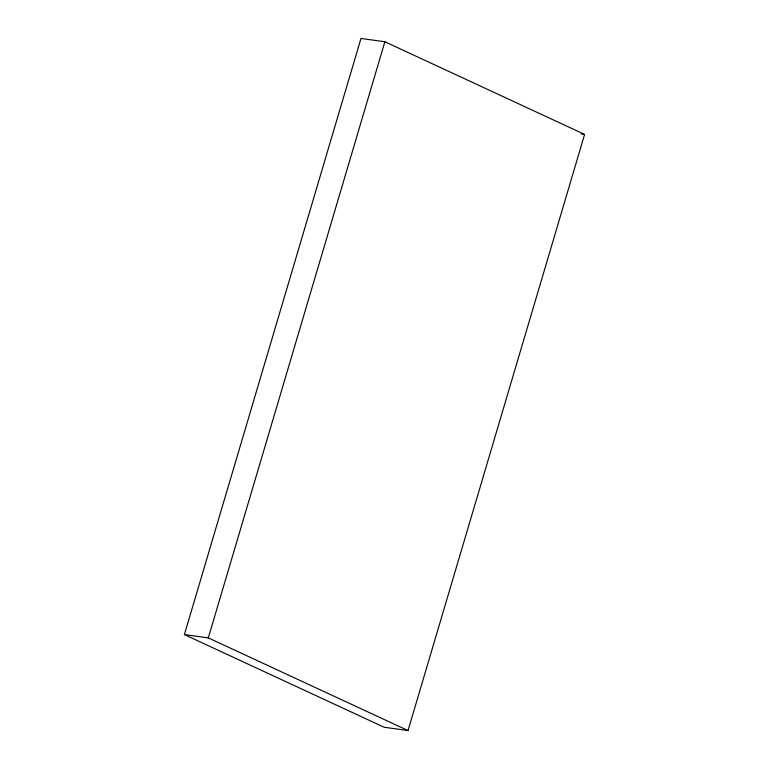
<?xml version="1.0" encoding="UTF-8"?>
<svg xmlns="http://www.w3.org/2000/svg" width="769" height="769" viewBox="0 0 769 769"><rect width="100%" height="100%" fill="white"/><g stroke="black" fill="none" stroke-linecap="round" stroke-linejoin="round"><path stroke-width="1.15" d="M184.397 634.579L360.978 38.45L384.885 41.757L584.603 134.421L408.022 730.55L384.116 727.243L184.397 634.579L208.303 637.895L408.022 730.55M208.303 637.895L384.885 41.757M581.191 133.941L583.469 134.258"/></g></svg>
